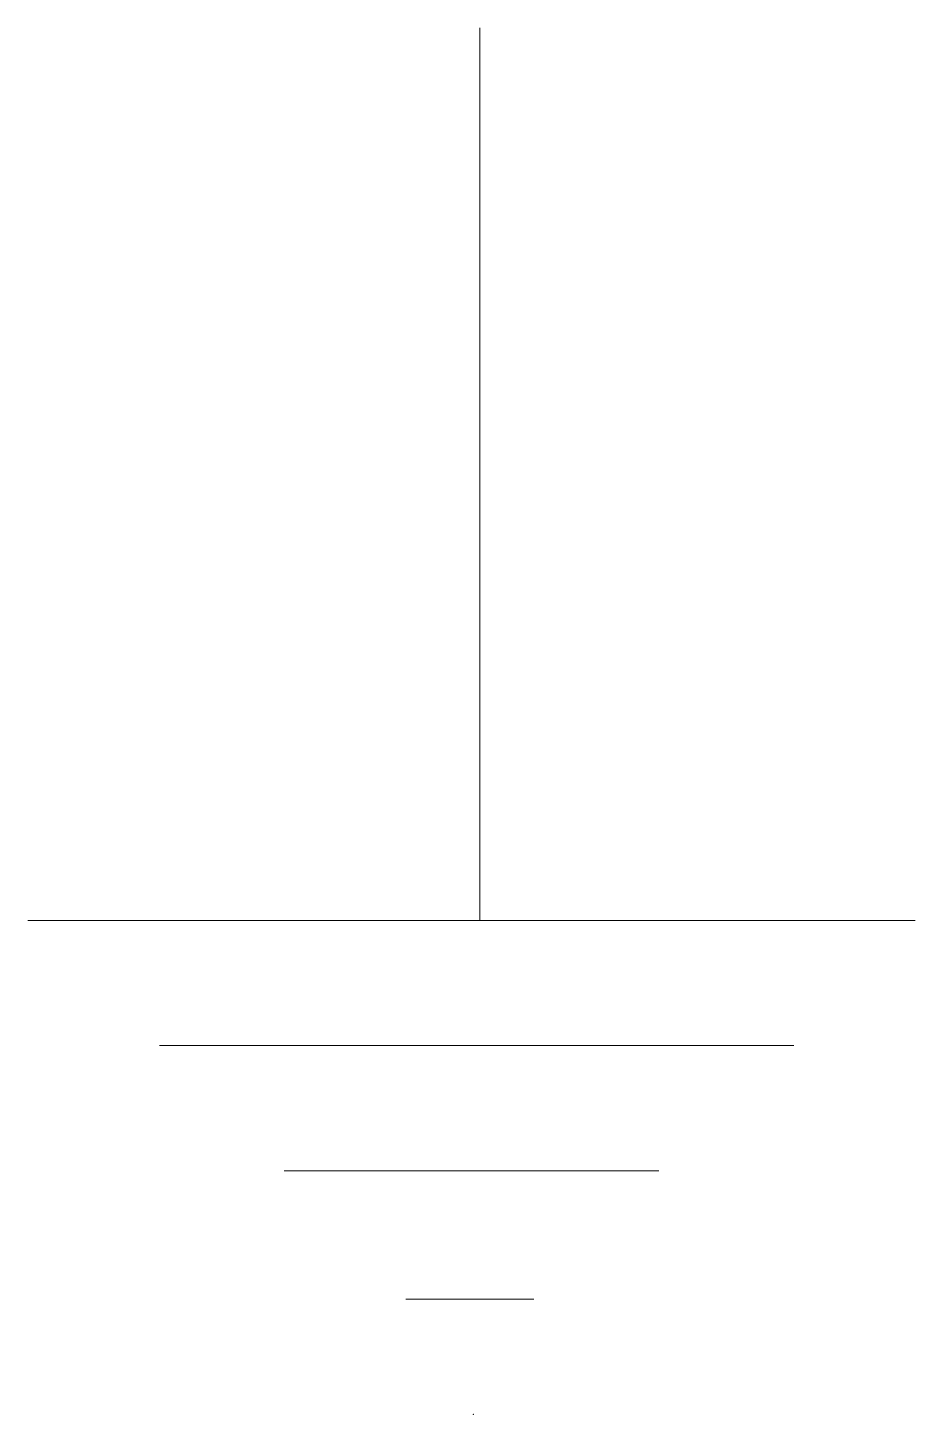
# Model space of a CAD drawing. Extents: x -3.6 to 3.4, y -10.9 to 0.
import ezdxf

# ---------------------------------------------------------------- set-up
doc = ezdxf.new("R2010")
doc.units = 0
doc.layers.get('0').update_dxf_attribs({"linetype": 'CONTINUOUS', "lineweight": 0})

msp = doc.modelspace()

# ---------------------------------------------------------------- linework, layer by layer
at = {"color": 7, "linetype": 'CONTINUOUS'}
for p, q in [((0, 0), (0, -7.029099)), ((-3.562165, -7.029099), (3.429245, -7.029099)), ((-2.525414, -8.014237), (2.472244, -8.014237)), ((-1.541832, -8.999375), (1.408912, -8.999375)), ((-0.584835, -10.011139), (0.425331, -10.011139))]:
    msp.add_line(p, q, dxfattribs=at)
msp.add_point((-0.05317, -10.916397), dxfattribs=at)

doc.saveas('drawing.dxf')
